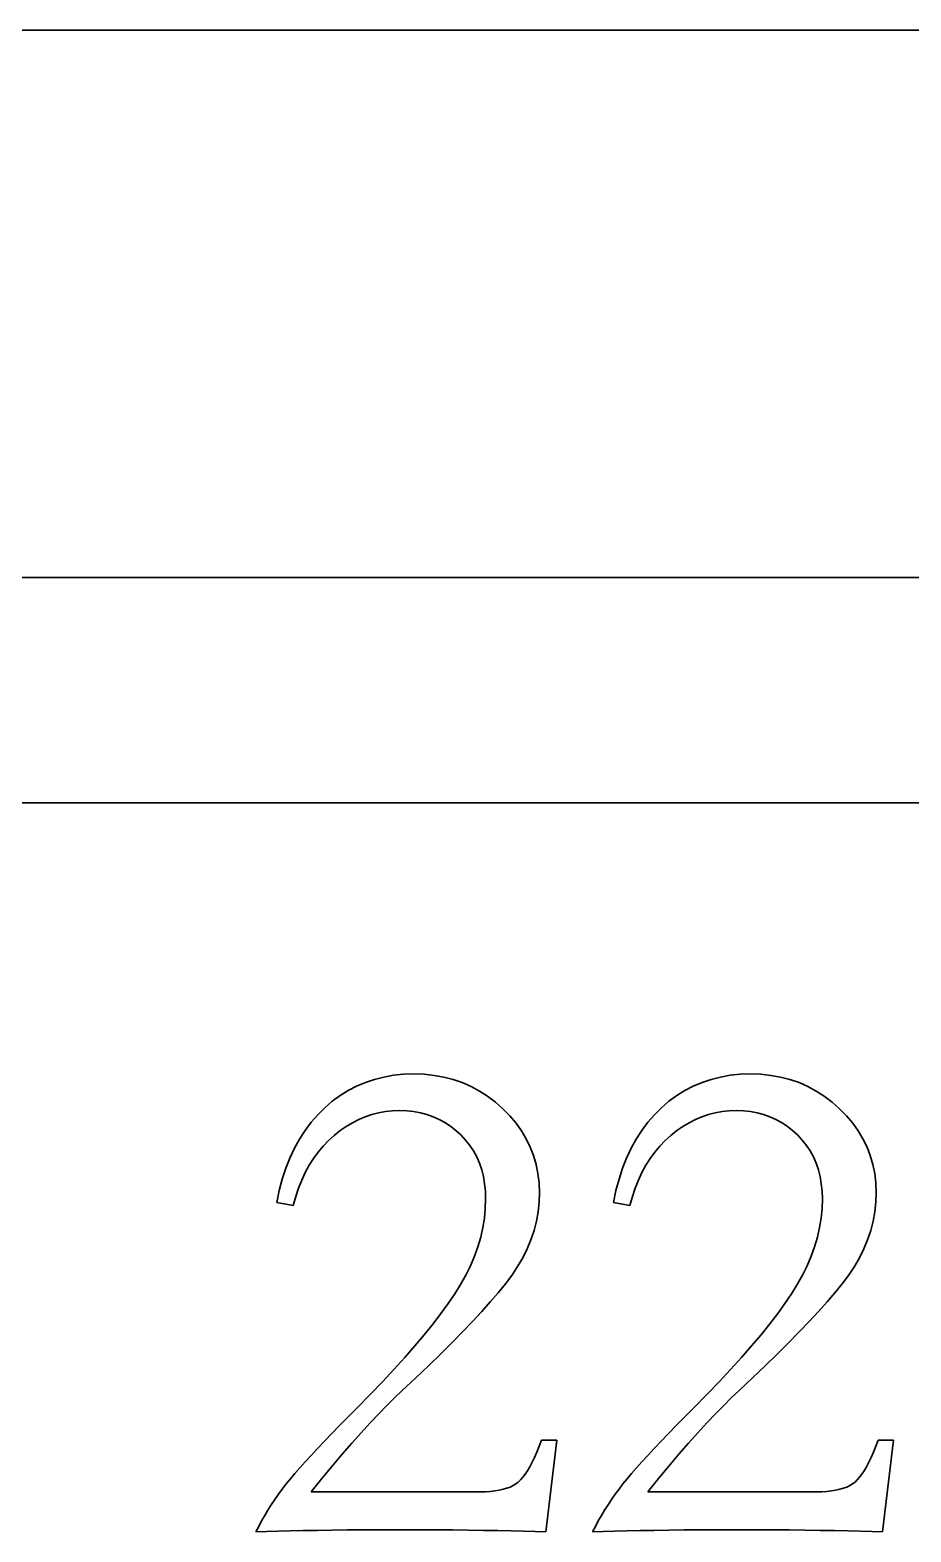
# Model space of a CAD drawing. Header units: millimetres. Extents: x -210 to 210, y -148 to 148.
# Drawn here: x -47.46 to -44.22, y -59.03 to -53.5 of the extents above; entities that cross this region are included whole.
import ezdxf

# ---------------------------------------------------------------- set-up
doc = ezdxf.new("R2010")
doc.units = ezdxf.units.MM
doc.layers.get('0').update_dxf_attribs({"lineweight": 18})

msp = doc.modelspace()

# ---------------------------------------------------------------- linework, layer by layer
at = {"color": 7, "lineweight": 30}
msp.add_line((-57.4915, -53.5037), (-23.9915, -53.5037), dxfattribs=at)
at = {"color": 7, "lineweight": 30, "ltscale": 0.379079}
msp.add_line((-48.2963, -55.5172), (-33.1331, -55.5172), dxfattribs=at)
at = {"color": 7, "lineweight": 30, "ltscale": 0.375}
msp.add_line((-48.2415, -56.3447), (-33.2415, -56.3447), dxfattribs=at)
at = {"color": 7, "lineweight": 30, "ltscale": 0.000872838}
msp.add_line((-46.2547, -57.3869), (-46.2226, -57.3732), dxfattribs=at)
at = {"color": 7, "lineweight": 30, "ltscale": 0.000878619}
msp.add_line((-46.2226, -57.3732), (-46.1893, -57.3621), dxfattribs=at)
at = {"color": 7, "lineweight": 30, "ltscale": 0.000888286}
msp.add_line((-46.1893, -57.3621), (-46.1548, -57.3534), dxfattribs=at)
at = {"color": 7, "lineweight": 30, "ltscale": 0.000904537}
for p, q in [((-46.1548, -57.3534), (-46.1192, -57.3472)), ((-44.9169, -57.3534), (-44.8812, -57.3472))]:
    msp.add_line(p, q, dxfattribs=at)
at = {"color": 7, "lineweight": 30, "ltscale": 0.000924782}
msp.add_line((-46.1192, -57.3472), (-46.0824, -57.3435), dxfattribs=at)
at = {"color": 7, "lineweight": 30, "ltscale": 0.000948843}
msp.add_line((-46.0824, -57.3435), (-46.0444, -57.3422), dxfattribs=at)
at = {"color": 7, "lineweight": 30, "ltscale": 0.000949637}
for p, q in [((-46.0444, -57.3422), (-46.0065, -57.3435)), ((-44.8065, -57.3422), (-44.7685, -57.3435))]:
    msp.add_line(p, q, dxfattribs=at)
at = {"color": 7, "lineweight": 30, "ltscale": 0.000925093}
msp.add_line((-46.0065, -57.3435), (-45.9697, -57.3474), dxfattribs=at)
at = {"color": 7, "lineweight": 30, "ltscale": 0.000904617}
msp.add_line((-45.9697, -57.3474), (-45.9341, -57.3538), dxfattribs=at)
at = {"color": 7, "lineweight": 30, "ltscale": 0.000890775}
for p, q in [((-45.9341, -57.3538), (-45.8996, -57.3627)), ((-44.6961, -57.3538), (-44.6616, -57.3627))]:
    msp.add_line(p, q, dxfattribs=at)
at = {"color": 7, "lineweight": 30, "ltscale": 0.000881507}
msp.add_line((-45.8996, -57.3627), (-45.8662, -57.3742), dxfattribs=at)
at = {"color": 7, "lineweight": 30, "ltscale": 0.000877069}
msp.add_line((-45.8662, -57.3742), (-45.8341, -57.3883), dxfattribs=at)
at = {"color": 7, "lineweight": 30, "ltscale": 0.00087354}
msp.add_line((-45.0168, -57.3869), (-44.9846, -57.3732), dxfattribs=at)
at = {"color": 7, "lineweight": 30, "ltscale": 0.000877896}
msp.add_line((-44.9846, -57.3732), (-44.9514, -57.3621), dxfattribs=at)
at = {"color": 7, "lineweight": 30, "ltscale": 0.000889026}
msp.add_line((-44.9514, -57.3621), (-44.9169, -57.3534), dxfattribs=at)
at = {"color": 7, "lineweight": 30, "ltscale": 0.000924023}
msp.add_line((-44.8812, -57.3472), (-44.8445, -57.3435), dxfattribs=at)
at = {"color": 7, "lineweight": 30, "ltscale": 0.000949606}
msp.add_line((-44.8445, -57.3435), (-44.8065, -57.3422), dxfattribs=at)
at = {"color": 7, "lineweight": 30, "ltscale": 0.000924334}
msp.add_line((-44.7685, -57.3435), (-44.7317, -57.3474), dxfattribs=at)
at = {"color": 7, "lineweight": 30, "ltscale": 0.000905368}
msp.add_line((-44.7317, -57.3474), (-44.6961, -57.3538), dxfattribs=at)
at = {"color": 7, "lineweight": 30, "ltscale": 0.000880786}
msp.add_line((-44.6616, -57.3627), (-44.6283, -57.3742), dxfattribs=at)
at = {"color": 7, "lineweight": 30, "ltscale": 0.000877768}
msp.add_line((-44.6283, -57.3742), (-44.5962, -57.3883), dxfattribs=at)
at = {"color": 7, "lineweight": 30, "ltscale": 0.000889585}
msp.add_line((-46.3442, -57.4427), (-46.3156, -57.4216), dxfattribs=at)
at = {"color": 7, "lineweight": 30, "ltscale": 0.000878547}
for p, q in [((-46.3156, -57.4216), (-46.2857, -57.403)), ((-45.0776, -57.4216), (-45.0478, -57.403))]:
    msp.add_line(p, q, dxfattribs=at)
at = {"color": 7, "lineweight": 30, "ltscale": 0.000873747}
msp.add_line((-46.2857, -57.403), (-46.2547, -57.3869), dxfattribs=at)
at = {"color": 7, "lineweight": 30, "ltscale": 0.000879135}
for p, q in [((-45.8341, -57.3883), (-45.8031, -57.405)), ((-44.5962, -57.3883), (-44.5652, -57.405))]:
    msp.add_line(p, q, dxfattribs=at)
at = {"color": 7, "lineweight": 30, "ltscale": 0.000887256}
msp.add_line((-45.8031, -57.405), (-45.7733, -57.4242), dxfattribs=at)
at = {"color": 7, "lineweight": 30, "ltscale": 0.000899637}
msp.add_line((-45.7733, -57.4242), (-45.7446, -57.4459), dxfattribs=at)
at = {"color": 7, "lineweight": 30, "ltscale": 0.000890199}
msp.add_line((-45.1063, -57.4427), (-45.0776, -57.4216), dxfattribs=at)
at = {"color": 7, "lineweight": 30, "ltscale": 0.00087307}
msp.add_line((-45.0478, -57.403), (-45.0168, -57.3869), dxfattribs=at)
at = {"color": 7, "lineweight": 30, "ltscale": 0.000886615}
msp.add_line((-44.5652, -57.405), (-44.5354, -57.4242), dxfattribs=at)
at = {"color": 7, "lineweight": 30, "ltscale": 0.000900245}
msp.add_line((-44.5354, -57.4242), (-44.5067, -57.4459), dxfattribs=at)
at = {"color": 7, "lineweight": 30, "ltscale": 0.000915908}
for p, q in [((-46.3977, -57.4921), (-46.3717, -57.4663)), ((-45.1598, -57.4921), (-45.1338, -57.4663))]:
    msp.add_line(p, q, dxfattribs=at)
at = {"color": 7, "lineweight": 30, "ltscale": 0.000906056}
msp.add_line((-46.3717, -57.4663), (-46.3442, -57.4427), dxfattribs=at)
at = {"color": 7, "lineweight": 30, "ltscale": 0.00063896}
msp.add_line((-46.1743, -57.485), (-46.199, -57.4914), dxfattribs=at)
at = {"color": 7, "lineweight": 30, "ltscale": 0.000640359}
for p, q in [((-46.149, -57.4805), (-46.1743, -57.485)), ((-44.9111, -57.4805), (-44.9363, -57.485))]:
    msp.add_line(p, q, dxfattribs=at)
at = {"color": 7, "lineweight": 30, "ltscale": 0.000645255}
msp.add_line((-46.1234, -57.4778), (-46.149, -57.4805), dxfattribs=at)
at = {"color": 7, "lineweight": 30, "ltscale": 0.000655002}
msp.add_line((-46.0972, -57.4768), (-46.1234, -57.4778), dxfattribs=at)
at = {"color": 7, "lineweight": 30, "ltscale": 0.000661851}
msp.add_line((-46.0707, -57.4777), (-46.0972, -57.4768), dxfattribs=at)
at = {"color": 7, "lineweight": 30, "ltscale": 0.000644396}
msp.add_line((-46.0451, -57.4804), (-46.0707, -57.4777), dxfattribs=at)
at = {"color": 7, "lineweight": 30, "ltscale": 0.000628826}
for p, q in [((-46.0204, -57.4849), (-46.0451, -57.4804)), ((-44.7824, -57.4849), (-44.8072, -57.4804))]:
    msp.add_line(p, q, dxfattribs=at)
at = {"color": 7, "lineweight": 30, "ltscale": 0.000616924}
msp.add_line((-45.9965, -57.4912), (-46.0204, -57.4849), dxfattribs=at)
at = {"color": 7, "lineweight": 30, "ltscale": 0.000917753}
for p, q in [((-45.7446, -57.4459), (-45.7171, -57.4703)), ((-44.5067, -57.4459), (-44.4792, -57.4703))]:
    msp.add_line(p, q, dxfattribs=at)
at = {"color": 7, "lineweight": 30, "ltscale": 0.000913794}
for p, q in [((-45.7171, -57.4703), (-45.6916, -57.4964)), ((-44.4792, -57.4703), (-44.4536, -57.4964))]:
    msp.add_line(p, q, dxfattribs=at)
at = {"color": 7, "lineweight": 30, "ltscale": 0.000905477}
msp.add_line((-45.1338, -57.4663), (-45.1063, -57.4427), dxfattribs=at)
at = {"color": 7, "lineweight": 30, "ltscale": 0.000638221}
msp.add_line((-44.9363, -57.485), (-44.9611, -57.4914), dxfattribs=at)
at = {"color": 7, "lineweight": 30, "ltscale": 0.000646014}
msp.add_line((-44.8854, -57.4778), (-44.9111, -57.4805), dxfattribs=at)
at = {"color": 7, "lineweight": 30, "ltscale": 0.00065424}
msp.add_line((-44.8593, -57.4768), (-44.8854, -57.4778), dxfattribs=at)
at = {"color": 7, "lineweight": 30, "ltscale": 0.000662614}
msp.add_line((-44.8328, -57.4777), (-44.8593, -57.4768), dxfattribs=at)
at = {"color": 7, "lineweight": 30, "ltscale": 0.000643637}
msp.add_line((-44.8072, -57.4804), (-44.8328, -57.4777), dxfattribs=at)
at = {"color": 7, "lineweight": 30, "ltscale": 0.000617662}
msp.add_line((-44.7585, -57.4912), (-44.7824, -57.4849), dxfattribs=at)
at = {"color": 7, "lineweight": 30, "ltscale": 0.000931245}
for p, q in [((-46.4442, -57.5498), (-46.4219, -57.5199)), ((-45.2062, -57.5498), (-45.1839, -57.5199))]:
    msp.add_line(p, q, dxfattribs=at)
at = {"color": 7, "lineweight": 30, "ltscale": 0.000920762}
for p, q in [((-46.4219, -57.5199), (-46.3977, -57.4921)), ((-45.1839, -57.5199), (-45.1598, -57.4921))]:
    msp.add_line(p, q, dxfattribs=at)
at = {"color": 7, "lineweight": 30, "ltscale": 0.000679347}
msp.add_line((-46.2932, -57.5351), (-46.3155, -57.5506), dxfattribs=at)
at = {"color": 7, "lineweight": 30, "ltscale": 0.000665763}
msp.add_line((-46.2703, -57.5215), (-46.2932, -57.5351), dxfattribs=at)
at = {"color": 7, "lineweight": 30, "ltscale": 0.000652979}
msp.add_line((-46.247, -57.5096), (-46.2703, -57.5215), dxfattribs=at)
at = {"color": 7, "lineweight": 30, "ltscale": 0.000645716}
msp.add_line((-46.2232, -57.4996), (-46.247, -57.5096), dxfattribs=at)
at = {"color": 7, "lineweight": 30, "ltscale": 0.000639473}
msp.add_line((-46.199, -57.4914), (-46.2232, -57.4996), dxfattribs=at)
at = {"color": 7, "lineweight": 30, "ltscale": 0.000609688}
msp.add_line((-45.9735, -57.4993), (-45.9965, -57.4912), dxfattribs=at)
at = {"color": 7, "lineweight": 30, "ltscale": 0.000605698}
msp.add_line((-45.9514, -57.5092), (-45.9735, -57.4993), dxfattribs=at)
at = {"color": 7, "lineweight": 30, "ltscale": 0.000606488}
msp.add_line((-45.9301, -57.5208), (-45.9514, -57.5092), dxfattribs=at)
at = {"color": 7, "lineweight": 30, "ltscale": 0.000610688}
msp.add_line((-45.9097, -57.5343), (-45.9301, -57.5208), dxfattribs=at)
at = {"color": 7, "lineweight": 30, "ltscale": 0.000619745}
msp.add_line((-45.8902, -57.5495), (-45.9097, -57.5343), dxfattribs=at)
at = {"color": 7, "lineweight": 30, "ltscale": 0.000887673}
for p, q in [((-45.6916, -57.4964), (-45.6687, -57.5235)), ((-44.4536, -57.4964), (-44.4307, -57.5235))]:
    msp.add_line(p, q, dxfattribs=at)
at = {"color": 7, "lineweight": 30, "ltscale": 0.000866901}
for p, q in [((-45.6687, -57.5235), (-45.6485, -57.5517)), ((-44.4307, -57.5235), (-44.4105, -57.5517))]:
    msp.add_line(p, q, dxfattribs=at)
at = {"color": 7, "lineweight": 30, "ltscale": 0.000679975}
msp.add_line((-45.0552, -57.5351), (-45.0776, -57.5506), dxfattribs=at)
at = {"color": 7, "lineweight": 30, "ltscale": 0.000665108}
msp.add_line((-45.0324, -57.5215), (-45.0552, -57.5351), dxfattribs=at)
at = {"color": 7, "lineweight": 30, "ltscale": 0.00065366}
msp.add_line((-45.0091, -57.5096), (-45.0324, -57.5215), dxfattribs=at)
at = {"color": 7, "lineweight": 30, "ltscale": 0.000645013}
msp.add_line((-44.9853, -57.4996), (-45.0091, -57.5096), dxfattribs=at)
at = {"color": 7, "lineweight": 30, "ltscale": 0.000640195}
msp.add_line((-44.9611, -57.4914), (-44.9853, -57.4996), dxfattribs=at)
at = {"color": 7, "lineweight": 30, "ltscale": 0.000608968}
msp.add_line((-44.7356, -57.4993), (-44.7585, -57.4912), dxfattribs=at)
at = {"color": 7, "lineweight": 30, "ltscale": 0.000606394}
msp.add_line((-44.7134, -57.5092), (-44.7356, -57.4993), dxfattribs=at)
at = {"color": 7, "lineweight": 30, "ltscale": 0.00060582}
msp.add_line((-44.6922, -57.5208), (-44.7134, -57.5092), dxfattribs=at)
at = {"color": 7, "lineweight": 30, "ltscale": 0.000611325}
msp.add_line((-44.6718, -57.5343), (-44.6922, -57.5208), dxfattribs=at)
at = {"color": 7, "lineweight": 30, "ltscale": 0.000619144}
msp.add_line((-44.6523, -57.5495), (-44.6718, -57.5343), dxfattribs=at)
at = {"color": 7, "lineweight": 30, "ltscale": 0.000965481}
msp.add_line((-46.4832, -57.6154), (-46.4646, -57.5816), dxfattribs=at)
at = {"color": 7, "lineweight": 30, "ltscale": 0.000945944}
msp.add_line((-46.4646, -57.5816), (-46.4442, -57.5498), dxfattribs=at)
at = {"color": 7, "lineweight": 30, "ltscale": 0.000709428}
msp.add_line((-46.3584, -57.5869), (-46.3781, -57.6073), dxfattribs=at)
at = {"color": 7, "lineweight": 30, "ltscale": 0.000707359}
msp.add_line((-46.3374, -57.5679), (-46.3584, -57.5869), dxfattribs=at)
at = {"color": 7, "lineweight": 30, "ltscale": 0.000697403}
for p, q in [((-46.3155, -57.5506), (-46.3374, -57.5679)), ((-45.0776, -57.5506), (-45.0995, -57.5679))]:
    msp.add_line(p, q, dxfattribs=at)
at = {"color": 7, "lineweight": 30, "ltscale": 0.000631686}
for p, q in [((-45.8715, -57.5666), (-45.8902, -57.5495)), ((-44.6336, -57.5666), (-44.6523, -57.5495))]:
    msp.add_line(p, q, dxfattribs=at)
at = {"color": 7, "lineweight": 30, "ltscale": 0.000633299}
for p, q in [((-45.8542, -57.5851), (-45.8715, -57.5666)), ((-44.6163, -57.5851), (-44.6336, -57.5666))]:
    msp.add_line(p, q, dxfattribs=at)
at = {"color": 7, "lineweight": 30, "ltscale": 0.000624425}
for p, q in [((-45.8387, -57.6047), (-45.8542, -57.5851)), ((-44.6008, -57.6047), (-44.6163, -57.5851))]:
    msp.add_line(p, q, dxfattribs=at)
at = {"color": 7, "lineweight": 30, "ltscale": 0.00085084}
for p, q in [((-45.6485, -57.5517), (-45.631, -57.5809)), ((-44.4105, -57.5517), (-44.393, -57.5809))]:
    msp.add_line(p, q, dxfattribs=at)
at = {"color": 7, "lineweight": 30, "ltscale": 0.000842099}
msp.add_line((-45.631, -57.5809), (-45.6161, -57.6111), dxfattribs=at)
at = {"color": 7, "lineweight": 30, "ltscale": 0.000965113}
msp.add_line((-45.2453, -57.6154), (-45.2267, -57.5816), dxfattribs=at)
at = {"color": 7, "lineweight": 30, "ltscale": 0.000946356}
msp.add_line((-45.2267, -57.5816), (-45.2062, -57.5498), dxfattribs=at)
at = {"color": 7, "lineweight": 30, "ltscale": 0.000709956}
msp.add_line((-45.1205, -57.5869), (-45.1401, -57.6073), dxfattribs=at)
at = {"color": 7, "lineweight": 30, "ltscale": 0.000706793}
msp.add_line((-45.0995, -57.5679), (-45.1205, -57.5869), dxfattribs=at)
at = {"color": 7, "lineweight": 30, "ltscale": 0.000841763}
msp.add_line((-44.393, -57.5809), (-44.3782, -57.6111), dxfattribs=at)
at = {"color": 7, "lineweight": 30, "ltscale": 0.001017}
for p, q in [((-46.5149, -57.6891), (-46.5, -57.6513)), ((-45.277, -57.6891), (-45.2621, -57.6513))]:
    msp.add_line(p, q, dxfattribs=at)
at = {"color": 7, "lineweight": 30, "ltscale": 0.000989133}
for p, q in [((-46.5, -57.6513), (-46.4832, -57.6154)), ((-45.2621, -57.6513), (-45.2453, -57.6154))]:
    msp.add_line(p, q, dxfattribs=at)
at = {"color": 7, "lineweight": 30, "ltscale": 0.000737955}
msp.add_line((-46.4134, -57.6528), (-46.4291, -57.6778), dxfattribs=at)
at = {"color": 7, "lineweight": 30, "ltscale": 0.000725037}
for p, q in [((-46.3964, -57.6293), (-46.4134, -57.6528)), ((-45.1585, -57.6293), (-45.1755, -57.6528))]:
    msp.add_line(p, q, dxfattribs=at)
at = {"color": 7, "lineweight": 30, "ltscale": 0.000715538}
for p, q in [((-46.3781, -57.6073), (-46.3964, -57.6293)), ((-45.1401, -57.6073), (-45.1585, -57.6293))]:
    msp.add_line(p, q, dxfattribs=at)
at = {"color": 7, "lineweight": 30, "ltscale": 0.000620214}
msp.add_line((-45.8251, -57.6254), (-45.8387, -57.6047), dxfattribs=at)
at = {"color": 7, "lineweight": 30, "ltscale": 0.000620813}
for p, q in [((-45.8133, -57.6473), (-45.8251, -57.6254)), ((-44.5753, -57.6473), (-44.5872, -57.6254))]:
    msp.add_line(p, q, dxfattribs=at)
at = {"color": 7, "lineweight": 30, "ltscale": 0.000625886}
msp.add_line((-45.8032, -57.6702), (-45.8133, -57.6473), dxfattribs=at)
at = {"color": 7, "lineweight": 30, "ltscale": 0.000838265}
for p, q in [((-45.6161, -57.6111), (-45.604, -57.6424)), ((-44.3782, -57.6111), (-44.3661, -57.6424))]:
    msp.add_line(p, q, dxfattribs=at)
at = {"color": 7, "lineweight": 30, "ltscale": 0.000840698}
msp.add_line((-45.604, -57.6424), (-45.5946, -57.6747), dxfattribs=at)
at = {"color": 7, "lineweight": 30, "ltscale": 0.000737549}
msp.add_line((-45.1755, -57.6528), (-45.1912, -57.6778), dxfattribs=at)
at = {"color": 7, "lineweight": 30, "ltscale": 0.000620634}
msp.add_line((-44.5872, -57.6254), (-44.6008, -57.6047), dxfattribs=at)
at = {"color": 7, "lineweight": 30, "ltscale": 0.000625581}
msp.add_line((-44.5653, -57.6702), (-44.5753, -57.6473), dxfattribs=at)
at = {"color": 7, "lineweight": 30, "ltscale": 0.000840912}
msp.add_line((-44.3661, -57.6424), (-44.3567, -57.6747), dxfattribs=at)
at = {"color": 7, "lineweight": 30, "ltscale": 0.001049}
for p, q in [((-46.528, -57.729), (-46.5149, -57.6891)), ((-45.29, -57.729), (-45.277, -57.6891))]:
    msp.add_line(p, q, dxfattribs=at)
at = {"color": 7, "lineweight": 30, "ltscale": 0.000772241}
for p, q in [((-46.4435, -57.7043), (-46.4566, -57.7323)), ((-45.2056, -57.7043), (-45.2187, -57.7323))]:
    msp.add_line(p, q, dxfattribs=at)
at = {"color": 7, "lineweight": 30, "ltscale": 0.000753445}
msp.add_line((-46.4291, -57.6778), (-46.4435, -57.7043), dxfattribs=at)
at = {"color": 7, "lineweight": 30, "ltscale": 0.000635015}
msp.add_line((-45.795, -57.6942), (-45.8032, -57.6702), dxfattribs=at)
at = {"color": 7, "lineweight": 30, "ltscale": 0.000648939}
for p, q in [((-45.7887, -57.7194), (-45.795, -57.6942)), ((-44.5507, -57.7194), (-44.5571, -57.6942))]:
    msp.add_line(p, q, dxfattribs=at)
at = {"color": 7, "lineweight": 30, "ltscale": 0.00085002}
for p, q in [((-45.5946, -57.6747), (-45.5879, -57.708)), ((-44.3567, -57.6747), (-44.3499, -57.708))]:
    msp.add_line(p, q, dxfattribs=at)
at = {"color": 7, "lineweight": 30, "ltscale": 0.000864763}
for p, q in [((-45.5879, -57.708), (-45.5839, -57.7424)), ((-44.3499, -57.708), (-44.3459, -57.7424))]:
    msp.add_line(p, q, dxfattribs=at)
at = {"color": 7, "lineweight": 30, "ltscale": 0.000753809}
msp.add_line((-45.1912, -57.6778), (-45.2056, -57.7043), dxfattribs=at)
at = {"color": 7, "lineweight": 30, "ltscale": 0.000635261}
msp.add_line((-44.5571, -57.6942), (-44.5653, -57.6702), dxfattribs=at)
at = {"color": 7, "lineweight": 30, "ltscale": 0.001084}
for p, q in [((-46.5392, -57.7708), (-46.528, -57.729)), ((-45.3013, -57.7708), (-45.29, -57.729))]:
    msp.add_line(p, q, dxfattribs=at)
at = {"color": 7, "lineweight": 30, "ltscale": 0.000817884}
msp.add_line((-46.4683, -57.7618), (-46.4788, -57.7928), dxfattribs=at)
at = {"color": 7, "lineweight": 30, "ltscale": 0.000793731}
for p, q in [((-46.4566, -57.7323), (-46.4683, -57.7618)), ((-45.2187, -57.7323), (-45.2304, -57.7618))]:
    msp.add_line(p, q, dxfattribs=at)
at = {"color": 7, "lineweight": 30, "ltscale": 0.000666279}
for p, q in [((-45.7841, -57.7457), (-45.7887, -57.7194)), ((-44.5462, -57.7457), (-44.5507, -57.7194))]:
    msp.add_line(p, q, dxfattribs=at)
at = {"color": 7, "lineweight": 30, "ltscale": 0.000687793}
msp.add_line((-45.7814, -57.773), (-45.7841, -57.7457), dxfattribs=at)
at = {"color": 7, "lineweight": 30, "ltscale": 0.000885265}
for p, q in [((-45.5839, -57.7424), (-45.5825, -57.7778)), ((-44.3459, -57.7424), (-44.3446, -57.7778))]:
    msp.add_line(p, q, dxfattribs=at)
at = {"color": 7, "lineweight": 30, "ltscale": 0.000817641}
msp.add_line((-45.2304, -57.7618), (-45.2408, -57.7928), dxfattribs=at)
at = {"color": 7, "lineweight": 30, "ltscale": 0.000687717}
msp.add_line((-44.5435, -57.773), (-44.5462, -57.7457), dxfattribs=at)
at = {"color": 7, "lineweight": 30, "ltscale": 0.001121}
for p, q in [((-46.5486, -57.8147), (-46.5392, -57.7708)), ((-45.3106, -57.8147), (-45.3013, -57.7708))]:
    msp.add_line(p, q, dxfattribs=at)
at = {"color": 7, "lineweight": 30, "ltscale": 0.001541}
msp.add_line((-46.4879, -57.8253), (-46.5486, -57.8147), dxfattribs=at)
at = {"color": 7, "lineweight": 30, "ltscale": 0.00084374}
msp.add_line((-46.4788, -57.7928), (-46.4879, -57.8253), dxfattribs=at)
at = {"color": 7, "lineweight": 30, "ltscale": 0.000883578}
msp.add_line((-45.7816, -57.8368), (-45.7805, -57.8015), dxfattribs=at)
at = {"color": 7, "lineweight": 30, "ltscale": 0.000712381}
for p, q in [((-45.7805, -57.8015), (-45.7814, -57.773)), ((-44.5425, -57.8015), (-44.5435, -57.773))]:
    msp.add_line(p, q, dxfattribs=at)
at = {"color": 7, "lineweight": 30, "ltscale": 0.000885609}
for p, q in [((-45.5838, -57.8134), (-45.5875, -57.8487)), ((-44.3458, -57.8134), (-44.3496, -57.8487))]:
    msp.add_line(p, q, dxfattribs=at)
at = {"color": 7, "lineweight": 30, "ltscale": 0.000892425}
for p, q in [((-45.5825, -57.7778), (-45.5838, -57.8134)), ((-44.3446, -57.7778), (-44.3458, -57.8134))]:
    msp.add_line(p, q, dxfattribs=at)
at = {"color": 7, "lineweight": 30, "ltscale": 0.00154}
msp.add_line((-45.2499, -57.8253), (-45.3106, -57.8147), dxfattribs=at)
at = {"color": 7, "lineweight": 30, "ltscale": 0.000843946}
msp.add_line((-45.2408, -57.7928), (-45.2499, -57.8253), dxfattribs=at)
at = {"color": 7, "lineweight": 30, "ltscale": 0.000883553}
msp.add_line((-44.5437, -57.8368), (-44.5425, -57.8015), dxfattribs=at)
at = {"color": 7, "lineweight": 30, "ltscale": 0.000890665}
for p, q in [((-45.7907, -57.9073), (-45.785, -57.8721)), ((-44.5528, -57.9073), (-44.5471, -57.8721))]:
    msp.add_line(p, q, dxfattribs=at)
at = {"color": 7, "lineweight": 30, "ltscale": 0.000885445}
msp.add_line((-45.785, -57.8721), (-45.7816, -57.8368), dxfattribs=at)
at = {"color": 7, "lineweight": 30, "ltscale": 0.000883326}
msp.add_line((-45.5875, -57.8487), (-45.5938, -57.8834), dxfattribs=at)
at = {"color": 7, "lineweight": 30, "ltscale": 0.000885518}
msp.add_line((-44.5471, -57.8721), (-44.5437, -57.8368), dxfattribs=at)
at = {"color": 7, "lineweight": 30, "ltscale": 0.000883462}
msp.add_line((-44.3496, -57.8487), (-44.3559, -57.8834), dxfattribs=at)
at = {"color": 7, "lineweight": 30, "ltscale": 0.000899507}
msp.add_line((-45.7986, -57.9424), (-45.7907, -57.9073), dxfattribs=at)
at = {"color": 7, "lineweight": 30, "ltscale": 0.000892853}
for p, q in [((-45.6026, -57.9178), (-45.6139, -57.9516)), ((-44.3646, -57.9178), (-44.3759, -57.9516))]:
    msp.add_line(p, q, dxfattribs=at)
at = {"color": 7, "lineweight": 30, "ltscale": 0.000885616}
msp.add_line((-45.5938, -57.8834), (-45.6026, -57.9178), dxfattribs=at)
at = {"color": 7, "lineweight": 30, "ltscale": 0.000899339}
msp.add_line((-44.5607, -57.9424), (-44.5528, -57.9073), dxfattribs=at)
at = {"color": 7, "lineweight": 30, "ltscale": 0.000885427}
msp.add_line((-44.3559, -57.8834), (-44.3646, -57.9178), dxfattribs=at)
at = {"color": 7, "lineweight": 30, "ltscale": 0.000927265}
for p, q in [((-45.8213, -58.0123), (-45.8088, -57.9774)), ((-44.5834, -58.0123), (-44.5709, -57.9774))]:
    msp.add_line(p, q, dxfattribs=at)
at = {"color": 7, "lineweight": 30, "ltscale": 0.000911804}
msp.add_line((-45.8088, -57.9774), (-45.7986, -57.9424), dxfattribs=at)
at = {"color": 7, "lineweight": 30, "ltscale": 0.000919707}
for p, q in [((-45.6277, -57.9851), (-45.644, -58.018)), ((-44.3897, -57.9851), (-44.406, -58.018))]:
    msp.add_line(p, q, dxfattribs=at)
at = {"color": 7, "lineweight": 30, "ltscale": 0.000904147}
for p, q in [((-45.6139, -57.9516), (-45.6277, -57.9851)), ((-44.3759, -57.9516), (-44.3897, -57.9851))]:
    msp.add_line(p, q, dxfattribs=at)
at = {"color": 7, "lineweight": 30, "ltscale": 0.000912018}
msp.add_line((-44.5709, -57.9774), (-44.5607, -57.9424), dxfattribs=at)
at = {"color": 7, "lineweight": 30, "ltscale": 0.000946473}
msp.add_line((-45.8361, -58.0472), (-45.8213, -58.0123), dxfattribs=at)
at = {"color": 7, "lineweight": 30, "ltscale": 0.000939318}
for p, q in [((-45.644, -58.018), (-45.6627, -58.0506)), ((-44.406, -58.018), (-44.4248, -58.0506))]:
    msp.add_line(p, q, dxfattribs=at)
at = {"color": 7, "lineweight": 30, "ltscale": 0.000946175}
msp.add_line((-44.5981, -58.0472), (-44.5834, -58.0123), dxfattribs=at)
at = {"color": 7, "lineweight": 30, "ltscale": 0.000992465}
for p, q in [((-45.8724, -58.1166), (-45.8531, -58.0819)), ((-44.6345, -58.1166), (-44.6152, -58.0819))]:
    msp.add_line(p, q, dxfattribs=at)
at = {"color": 7, "lineweight": 30, "ltscale": 0.000968009}
for p, q in [((-45.8531, -58.0819), (-45.8361, -58.0472)), ((-44.6152, -58.0819), (-44.5981, -58.0472))]:
    msp.add_line(p, q, dxfattribs=at)
at = {"color": 7, "lineweight": 30, "ltscale": 0.000990298}
msp.add_line((-45.6841, -58.0827), (-45.7079, -58.1143), dxfattribs=at)
at = {"color": 7, "lineweight": 30, "ltscale": 0.000962735}
msp.add_line((-45.6627, -58.0506), (-45.6841, -58.0827), dxfattribs=at)
at = {"color": 7, "lineweight": 30, "ltscale": 0.000989839}
msp.add_line((-44.4461, -58.0827), (-44.4699, -58.1143), dxfattribs=at)
at = {"color": 7, "lineweight": 30, "ltscale": 0.000963157}
msp.add_line((-44.4248, -58.0506), (-44.4461, -58.0827), dxfattribs=at)
at = {"color": 7, "lineweight": 30, "ltscale": 0.001067}
for p, q in [((-45.918, -58.1866), (-45.894, -58.1512)), ((-44.6801, -58.1866), (-44.656, -58.1512))]:
    msp.add_line(p, q, dxfattribs=at)
at = {"color": 7, "lineweight": 30, "ltscale": 0.00102}
for p, q in [((-45.894, -58.1512), (-45.8724, -58.1166)), ((-44.656, -58.1512), (-44.6345, -58.1166))]:
    msp.add_line(p, q, dxfattribs=at)
at = {"color": 7, "lineweight": 30, "ltscale": 0.001111}
for p, q in [((-45.7343, -58.1465), (-45.7632, -58.1802)), ((-44.4963, -58.1465), (-44.5252, -58.1802))]:
    msp.add_line(p, q, dxfattribs=at)
at = {"color": 7, "lineweight": 30, "ltscale": 0.00104}
for p, q in [((-45.7079, -58.1143), (-45.7343, -58.1465)), ((-44.4699, -58.1143), (-44.4963, -58.1465))]:
    msp.add_line(p, q, dxfattribs=at)
at = {"color": 7, "lineweight": 30, "ltscale": 0.001135}
for p, q in [((-45.9446, -58.2233), (-45.918, -58.1866)), ((-44.7067, -58.2233), (-44.6801, -58.1866))]:
    msp.add_line(p, q, dxfattribs=at)
at = {"color": 7, "lineweight": 30, "ltscale": 0.001182}
msp.add_line((-45.7632, -58.1802), (-45.7946, -58.2155), dxfattribs=at)
at = {"color": 7, "lineweight": 30, "ltscale": 0.001183}
msp.add_line((-44.5252, -58.1802), (-44.5567, -58.2155), dxfattribs=at)
at = {"color": 7, "lineweight": 30, "ltscale": 0.001273}
for p, q in [((-46.0059, -58.3012), (-45.9739, -58.2615)), ((-44.7679, -58.3012), (-44.736, -58.2615))]:
    msp.add_line(p, q, dxfattribs=at)
at = {"color": 7, "lineweight": 30, "ltscale": 0.001204}
for p, q in [((-45.9739, -58.2615), (-45.9446, -58.2233)), ((-44.736, -58.2615), (-44.7067, -58.2233))]:
    msp.add_line(p, q, dxfattribs=at)
at = {"color": 7, "lineweight": 30, "ltscale": 0.001326}
for p, q in [((-45.8287, -58.2524), (-45.8653, -58.2908)), ((-44.5907, -58.2524), (-44.6273, -58.2908))]:
    msp.add_line(p, q, dxfattribs=at)
at = {"color": 7, "lineweight": 30, "ltscale": 0.001255}
msp.add_line((-45.7946, -58.2155), (-45.8287, -58.2524), dxfattribs=at)
at = {"color": 7, "lineweight": 30, "ltscale": 0.001254}
msp.add_line((-44.5567, -58.2155), (-44.5907, -58.2524), dxfattribs=at)
at = {"color": 7, "lineweight": 30, "ltscale": 0.001343}
for p, q in [((-46.0405, -58.3423), (-46.0059, -58.3012)), ((-44.8025, -58.3423), (-44.7679, -58.3012))]:
    msp.add_line(p, q, dxfattribs=at)
at = {"color": 7, "lineweight": 30, "ltscale": 0.001399}
for p, q in [((-45.8653, -58.2908), (-45.9044, -58.3308)), ((-44.6273, -58.2908), (-44.6665, -58.3308))]:
    msp.add_line(p, q, dxfattribs=at)
at = {"color": 7, "lineweight": 30, "ltscale": 0.001413}
msp.add_line((-46.0777, -58.3848), (-46.0405, -58.3423), dxfattribs=at)
at = {"color": 7, "lineweight": 30, "ltscale": 0.001545}
msp.add_line((-45.9461, -58.3723), (-45.9904, -58.4154), dxfattribs=at)
at = {"color": 7, "lineweight": 30, "ltscale": 0.001472}
for p, q in [((-45.9044, -58.3308), (-45.9461, -58.3723)), ((-44.6665, -58.3308), (-44.7082, -58.3723))]:
    msp.add_line(p, q, dxfattribs=at)
at = {"color": 7, "lineweight": 30, "ltscale": 0.001414}
msp.add_line((-44.8398, -58.3848), (-44.8025, -58.3423), dxfattribs=at)
at = {"color": 7, "lineweight": 30, "ltscale": 0.001544}
for p, q in [((-44.7082, -58.3723), (-44.7525, -58.4154)), ((-45.9024, -59.019), (-45.9642, -59.0187)), ((-44.6645, -59.019), (-44.7263, -59.0187))]:
    msp.add_line(p, q, dxfattribs=at)
at = {"color": 7, "lineweight": 30, "ltscale": 0.001484}
for p, q in [((-46.1175, -58.4289), (-46.0777, -58.3848)), ((-44.8796, -58.4289), (-44.8398, -58.3848))]:
    msp.add_line(p, q, dxfattribs=at)
at = {"color": 7, "lineweight": 30, "ltscale": 0.001618}
for p, q in [((-45.9904, -58.4154), (-46.0373, -58.4601)), ((-44.7525, -58.4154), (-44.7993, -58.4601))]:
    msp.add_line(p, q, dxfattribs=at)
at = {"color": 7, "lineweight": 30, "ltscale": 0.001628}
for p, q in [((-46.2052, -58.5212), (-46.16, -58.4743)), ((-44.9672, -58.5212), (-44.9221, -58.4743))]:
    msp.add_line(p, q, dxfattribs=at)
at = {"color": 7, "lineweight": 30, "ltscale": 0.001556}
for p, q in [((-46.16, -58.4743), (-46.1175, -58.4289)), ((-44.9221, -58.4743), (-44.8796, -58.4289))]:
    msp.add_line(p, q, dxfattribs=at)
at = {"color": 7, "lineweight": 30, "ltscale": 0.001691}
for p, q in [((-46.0373, -58.4601), (-46.0867, -58.5063)), ((-44.7993, -58.4601), (-44.8487, -58.5063))]:
    msp.add_line(p, q, dxfattribs=at)
at = {"color": 7, "lineweight": 30, "ltscale": 0.001699}
msp.add_line((-46.2529, -58.5696), (-46.2052, -58.5212), dxfattribs=at)
at = {"color": 7, "lineweight": 30, "ltscale": 0.001015}
for p, q in [((-46.1142, -58.5323), (-46.1431, -58.5608)), ((-44.8763, -58.5323), (-44.9052, -58.5608))]:
    msp.add_line(p, q, dxfattribs=at)
at = {"color": 7, "lineweight": 30, "ltscale": 0.000947972}
msp.add_line((-46.0867, -58.5063), (-46.1142, -58.5323), dxfattribs=at)
at = {"color": 7, "lineweight": 30, "ltscale": 0.0017}
msp.add_line((-45.015, -58.5696), (-44.9672, -58.5212), dxfattribs=at)
at = {"color": 7, "lineweight": 30, "ltscale": 0.000948527}
msp.add_line((-44.8487, -58.5063), (-44.8763, -58.5323), dxfattribs=at)
at = {"color": 7, "lineweight": 30, "ltscale": 0.001165}
for p, q in [((-46.2858, -58.6026), (-46.2529, -58.5696)), ((-45.0479, -58.6026), (-45.015, -58.5696))]:
    msp.add_line(p, q, dxfattribs=at)
at = {"color": 7, "lineweight": 30, "ltscale": 0.00115}
msp.add_line((-46.1734, -58.5919), (-46.2049, -58.6254), dxfattribs=at)
at = {"color": 7, "lineweight": 30, "ltscale": 0.001083}
msp.add_line((-46.1431, -58.5608), (-46.1734, -58.5919), dxfattribs=at)
at = {"color": 7, "lineweight": 30, "ltscale": 0.001151}
msp.add_line((-44.9354, -58.5919), (-44.967, -58.6254), dxfattribs=at)
at = {"color": 7, "lineweight": 30, "ltscale": 0.001082}
msp.add_line((-44.9052, -58.5608), (-44.9354, -58.5919), dxfattribs=at)
at = {"color": 7, "lineweight": 30, "ltscale": 0.001045}
for p, q in [((-46.346, -58.6641), (-46.3168, -58.6341)), ((-45.1081, -58.6641), (-45.0789, -58.6341))]:
    msp.add_line(p, q, dxfattribs=at)
at = {"color": 7, "lineweight": 30, "ltscale": 0.001105}
for p, q in [((-46.3168, -58.6341), (-46.2858, -58.6026)), ((-45.0789, -58.6341), (-45.0479, -58.6026))]:
    msp.add_line(p, q, dxfattribs=at)
at = {"color": 7, "lineweight": 30, "ltscale": 0.001218}
for p, q in [((-46.2049, -58.6254), (-46.2378, -58.6613)), ((-44.967, -58.6254), (-44.9998, -58.6613))]:
    msp.add_line(p, q, dxfattribs=at)
at = {"color": 7, "lineweight": 30, "ltscale": 0.000926218}
for p, q in [((-46.3988, -58.7194), (-46.3733, -58.6925)), ((-45.1609, -58.7194), (-45.1354, -58.6925))]:
    msp.add_line(p, q, dxfattribs=at)
at = {"color": 7, "lineweight": 30, "ltscale": 0.000985556}
for p, q in [((-46.3733, -58.6925), (-46.346, -58.6641)), ((-45.1354, -58.6925), (-45.1081, -58.6641))]:
    msp.add_line(p, q, dxfattribs=at)
at = {"color": 7, "lineweight": 30, "ltscale": 0.001355}
for p, q in [((-46.2719, -58.6998), (-46.3075, -58.7407)), ((-45.034, -58.6998), (-45.0695, -58.7407))]:
    msp.add_line(p, q, dxfattribs=at)
at = {"color": 7, "lineweight": 30, "ltscale": 0.001286}
for p, q in [((-46.2378, -58.6613), (-46.2719, -58.6998)), ((-44.9998, -58.6613), (-45.034, -58.6998))]:
    msp.add_line(p, q, dxfattribs=at)
at = {"color": 7, "lineweight": 30, "ltscale": 0.000615208}
msp.add_line((-45.5835, -58.7113), (-45.5746, -58.6884), dxfattribs=at)
at = {"color": 7, "lineweight": 30, "ltscale": 0.001385}
msp.add_line((-45.5746, -58.6884), (-45.5192, -58.6884), dxfattribs=at)
at = {"color": 7, "lineweight": 30, "ltscale": 0.008504}
for p, q in [((-45.5192, -58.6884), (-45.5587, -59.0262)), ((-44.2812, -58.6884), (-44.3208, -59.0262))]:
    msp.add_line(p, q, dxfattribs=at)
at = {"color": 7, "lineweight": 30, "ltscale": 0.000614931}
msp.add_line((-44.3456, -58.7113), (-44.3367, -58.6884), dxfattribs=at)
at = {"color": 7, "lineweight": 30, "ltscale": 0.001386}
for p, q in [((-44.3367, -58.6884), (-44.2812, -58.6884)), ((-45.7884, -59.0203), (-45.8438, -59.0196)), ((-44.5504, -59.0203), (-44.6059, -59.0196))]:
    msp.add_line(p, q, dxfattribs=at)
at = {"color": 7, "lineweight": 30, "ltscale": 0.000807332}
msp.add_line((-46.4442, -58.7686), (-46.4224, -58.7448), dxfattribs=at)
at = {"color": 7, "lineweight": 30, "ltscale": 0.00086655}
for p, q in [((-46.4224, -58.7448), (-46.3988, -58.7194)), ((-45.1845, -58.7448), (-45.1609, -58.7194))]:
    msp.add_line(p, q, dxfattribs=at)
at = {"color": 7, "lineweight": 30, "ltscale": 0.001423}
for p, q in [((-46.3075, -58.7407), (-46.3443, -58.7842)), ((-45.0695, -58.7407), (-45.1063, -58.7842))]:
    msp.add_line(p, q, dxfattribs=at)
at = {"color": 7, "lineweight": 30, "ltscale": 0.000498183}
for p, q in [((-45.6099, -58.7701), (-45.6012, -58.7522)), ((-44.3719, -58.7701), (-44.3632, -58.7522))]:
    msp.add_line(p, q, dxfattribs=at)
at = {"color": 7, "lineweight": 30, "ltscale": 0.000537182}
for p, q in [((-45.6012, -58.7522), (-45.5924, -58.7326)), ((-44.3632, -58.7522), (-44.3544, -58.7326))]:
    msp.add_line(p, q, dxfattribs=at)
at = {"color": 7, "lineweight": 30, "ltscale": 0.000575609}
for p, q in [((-45.5924, -58.7326), (-45.5835, -58.7113)), ((-44.3544, -58.7326), (-44.3456, -58.7113))]:
    msp.add_line(p, q, dxfattribs=at)
at = {"color": 7, "lineweight": 30, "ltscale": 0.000806817}
msp.add_line((-45.2062, -58.7686), (-45.1845, -58.7448), dxfattribs=at)
at = {"color": 7, "lineweight": 30, "ltscale": 0.000629392}
for p, q in [((-46.4984, -58.8309), (-46.4822, -58.8117)), ((-45.2605, -58.8309), (-45.2443, -58.8117))]:
    msp.add_line(p, q, dxfattribs=at)
at = {"color": 7, "lineweight": 30, "ltscale": 0.00068829}
msp.add_line((-46.4822, -58.8117), (-46.4641, -58.7909), dxfattribs=at)
at = {"color": 7, "lineweight": 30, "ltscale": 0.000747825}
for p, q in [((-46.4641, -58.7909), (-46.4442, -58.7686)), ((-45.2262, -58.7909), (-45.2062, -58.7686))]:
    msp.add_line(p, q, dxfattribs=at)
at = {"color": 7, "lineweight": 30, "ltscale": 0.001492}
for p, q in [((-46.3443, -58.7842), (-46.3824, -58.8301)), ((-45.1063, -58.7842), (-45.1445, -58.8301))]:
    msp.add_line(p, q, dxfattribs=at)
at = {"color": 7, "lineweight": 30, "ltscale": 0.000351565}
for p, q in [((-45.6439, -58.8252), (-45.6355, -58.8139)), ((-44.4059, -58.8252), (-44.3975, -58.8139))]:
    msp.add_line(p, q, dxfattribs=at)
at = {"color": 7, "lineweight": 30, "ltscale": 0.00038656}
for p, q in [((-45.6355, -58.8139), (-45.627, -58.801)), ((-44.3975, -58.8139), (-44.3891, -58.801))]:
    msp.add_line(p, q, dxfattribs=at)
at = {"color": 7, "lineweight": 30, "ltscale": 0.00042314}
for p, q in [((-45.627, -58.801), (-45.6185, -58.7864)), ((-44.3891, -58.801), (-44.3805, -58.7864))]:
    msp.add_line(p, q, dxfattribs=at)
at = {"color": 7, "lineweight": 30, "ltscale": 0.000460224}
for p, q in [((-45.6185, -58.7864), (-45.6099, -58.7701)), ((-44.3805, -58.7864), (-44.3719, -58.7701))]:
    msp.add_line(p, q, dxfattribs=at)
at = {"color": 7, "lineweight": 30, "ltscale": 0.000688791}
msp.add_line((-45.2443, -58.8117), (-45.2262, -58.7909), dxfattribs=at)
at = {"color": 7, "lineweight": 30, "ltscale": 0.000589778}
msp.add_line((-46.542, -58.8873), (-46.528, -58.8683), dxfattribs=at)
at = {"color": 7, "lineweight": 30, "ltscale": 0.000593783}
msp.add_line((-46.528, -58.8683), (-46.5135, -58.8495), dxfattribs=at)
at = {"color": 7, "lineweight": 30, "ltscale": 0.000597643}
for p, q in [((-46.5135, -58.8495), (-46.4984, -58.8309)), ((-45.2755, -58.8495), (-45.2605, -58.8309))]:
    msp.add_line(p, q, dxfattribs=at)
at = {"color": 7, "lineweight": 30, "ltscale": 0.001561}
for p, q in [((-46.3824, -58.8301), (-46.4219, -58.8784)), ((-45.1445, -58.8301), (-45.1839, -58.8784))]:
    msp.add_line(p, q, dxfattribs=at)
at = {"color": 7, "lineweight": 30, "ltscale": 0.000376402}
for p, q in [((-45.7308, -58.8727), (-45.7161, -58.8695)), ((-44.4929, -58.8727), (-44.4782, -58.8695))]:
    msp.add_line(p, q, dxfattribs=at)
at = {"color": 7, "lineweight": 30, "ltscale": 0.000351861}
msp.add_line((-45.7161, -58.8695), (-45.7026, -58.8656), dxfattribs=at)
at = {"color": 7, "lineweight": 30, "ltscale": 0.000329321}
for p, q in [((-45.7026, -58.8656), (-45.6903, -58.861)), ((-44.4647, -58.8656), (-44.4523, -58.861))]:
    msp.add_line(p, q, dxfattribs=at)
at = {"color": 7, "lineweight": 30, "ltscale": 0.000309514}
msp.add_line((-45.6903, -58.861), (-45.6791, -58.8556), dxfattribs=at)
at = {"color": 7, "lineweight": 30, "ltscale": 0.000291197}
msp.add_line((-45.6791, -58.8556), (-45.6692, -58.8496), dxfattribs=at)
at = {"color": 7, "lineweight": 30, "ltscale": 0.000277429}
for p, q in [((-45.6692, -58.8496), (-45.6604, -58.8428)), ((-44.4312, -58.8496), (-44.4224, -58.8428))]:
    msp.add_line(p, q, dxfattribs=at)
at = {"color": 7, "lineweight": 30, "ltscale": 0.000285824}
for p, q in [((-45.6604, -58.8428), (-45.6522, -58.8348)), ((-44.4224, -58.8428), (-44.4142, -58.8348))]:
    msp.add_line(p, q, dxfattribs=at)
at = {"color": 7, "lineweight": 30, "ltscale": 0.000317667}
for p, q in [((-45.6522, -58.8348), (-45.6439, -58.8252)), ((-44.4142, -58.8348), (-44.4059, -58.8252))]:
    msp.add_line(p, q, dxfattribs=at)
at = {"color": 7, "lineweight": 30, "ltscale": 0.00059023}
msp.add_line((-45.304, -58.8873), (-45.29, -58.8683), dxfattribs=at)
at = {"color": 7, "lineweight": 30, "ltscale": 0.000593316}
msp.add_line((-45.29, -58.8683), (-45.2755, -58.8495), dxfattribs=at)
at = {"color": 7, "lineweight": 30, "ltscale": 0.000352594}
msp.add_line((-44.4782, -58.8695), (-44.4647, -58.8656), dxfattribs=at)
at = {"color": 7, "lineweight": 30, "ltscale": 0.000308826}
msp.add_line((-44.4523, -58.861), (-44.4412, -58.8556), dxfattribs=at)
at = {"color": 7, "lineweight": 30, "ltscale": 0.000291849}
msp.add_line((-44.4412, -58.8556), (-44.4312, -58.8496), dxfattribs=at)
at = {"color": 7, "lineweight": 30, "ltscale": 0.000583491}
for p, q in [((-46.5684, -58.9259), (-46.5554, -58.9065)), ((-45.3304, -58.9259), (-45.3175, -58.9065))]:
    msp.add_line(p, q, dxfattribs=at)
at = {"color": 7, "lineweight": 30, "ltscale": 0.000586554}
for p, q in [((-46.5554, -58.9065), (-46.542, -58.8873)), ((-45.3175, -58.9065), (-45.304, -58.8873))]:
    msp.add_line(p, q, dxfattribs=at)
at = {"color": 7, "lineweight": 30, "ltscale": 0.015508}
msp.add_line((-46.4219, -58.8784), (-45.8016, -58.8784), dxfattribs=at)
at = {"color": 7, "lineweight": 30, "ltscale": 0.000486075}
msp.add_line((-45.8016, -58.8784), (-45.7821, -58.8781), dxfattribs=at)
at = {"color": 7, "lineweight": 30, "ltscale": 0.00045778}
for p, q in [((-45.7821, -58.8781), (-45.7639, -58.877)), ((-44.5442, -58.8781), (-44.5259, -58.877))]:
    msp.add_line(p, q, dxfattribs=at)
at = {"color": 7, "lineweight": 30, "ltscale": 0.000429571}
for p, q in [((-45.7639, -58.877), (-45.7468, -58.8752)), ((-44.5259, -58.877), (-44.5088, -58.8752))]:
    msp.add_line(p, q, dxfattribs=at)
at = {"color": 7, "lineweight": 30, "ltscale": 0.000403079}
msp.add_line((-45.7468, -58.8752), (-45.7308, -58.8727), dxfattribs=at)
at = {"color": 7, "lineweight": 30, "ltscale": 0.015507}
msp.add_line((-45.1839, -58.8784), (-44.5637, -58.8784), dxfattribs=at)
at = {"color": 7, "lineweight": 30, "ltscale": 0.000486838}
msp.add_line((-44.5637, -58.8784), (-44.5442, -58.8781), dxfattribs=at)
at = {"color": 7, "lineweight": 30, "ltscale": 0.000402325}
msp.add_line((-44.5088, -58.8752), (-44.4929, -58.8727), dxfattribs=at)
at = {"color": 7, "lineweight": 30, "ltscale": 0.000576189}
for p, q in [((-46.604, -58.9855), (-46.5927, -58.9654)), ((-45.3661, -58.9855), (-45.3547, -58.9654))]:
    msp.add_line(p, q, dxfattribs=at)
at = {"color": 7, "lineweight": 30, "ltscale": 0.000578261}
for p, q in [((-46.5927, -58.9654), (-46.5808, -58.9456)), ((-45.3547, -58.9654), (-45.3428, -58.9456))]:
    msp.add_line(p, q, dxfattribs=at)
at = {"color": 7, "lineweight": 30, "ltscale": 0.000580908}
msp.add_line((-46.5808, -58.9456), (-46.5684, -58.9259), dxfattribs=at)
at = {"color": 7, "lineweight": 30, "ltscale": 0.0005805}
msp.add_line((-45.3428, -58.9456), (-45.3304, -58.9259), dxfattribs=at)
at = {"color": 7, "lineweight": 30, "ltscale": 0.000573384}
msp.add_line((-46.6251, -59.0262), (-46.6148, -59.0058), dxfattribs=at)
at = {"color": 7, "lineweight": 30, "ltscale": 0.000976523}
msp.add_line((-46.5861, -59.0247), (-46.6251, -59.0262), dxfattribs=at)
at = {"color": 7, "lineweight": 30, "ltscale": 0.000574258}
msp.add_line((-46.6148, -59.0058), (-46.604, -58.9855), dxfattribs=at)
at = {"color": 7, "lineweight": 30, "ltscale": 0.001052}
msp.add_line((-46.544, -59.0234), (-46.5861, -59.0247), dxfattribs=at)
at = {"color": 7, "lineweight": 30, "ltscale": 0.001129}
for p, q in [((-46.4989, -59.0222), (-46.544, -59.0234)), ((-45.261, -59.0222), (-45.3061, -59.0234))]:
    msp.add_line(p, q, dxfattribs=at)
at = {"color": 7, "lineweight": 30, "ltscale": 0.001206}
msp.add_line((-46.4507, -59.0212), (-46.4989, -59.0222), dxfattribs=at)
at = {"color": 7, "lineweight": 30, "ltscale": 0.001281}
msp.add_line((-46.3994, -59.0203), (-46.4507, -59.0212), dxfattribs=at)
at = {"color": 7, "lineweight": 30, "ltscale": 0.001358}
for p, q in [((-46.3451, -59.0196), (-46.3994, -59.0203)), ((-45.1072, -59.0196), (-45.1615, -59.0203))]:
    msp.add_line(p, q, dxfattribs=at)
at = {"color": 7, "lineweight": 30, "ltscale": 0.001435}
msp.add_line((-46.2877, -59.019), (-46.3451, -59.0196), dxfattribs=at)
at = {"color": 7, "lineweight": 30, "ltscale": 0.001511}
for p, q in [((-46.2273, -59.0187), (-46.2877, -59.019)), ((-44.9893, -59.0187), (-45.0498, -59.019))]:
    msp.add_line(p, q, dxfattribs=at)
at = {"color": 7, "lineweight": 30, "ltscale": 0.001588}
for p, q in [((-46.1638, -59.0184), (-46.2273, -59.0187)), ((-44.9258, -59.0184), (-44.9893, -59.0187))]:
    msp.add_line(p, q, dxfattribs=at)
at = {"color": 7, "lineweight": 30, "ltscale": 0.001665}
msp.add_line((-46.0972, -59.0183), (-46.1638, -59.0184), dxfattribs=at)
at = {"color": 7, "lineweight": 30, "ltscale": 0.001702}
msp.add_line((-46.0291, -59.0184), (-46.0972, -59.0183), dxfattribs=at)
at = {"color": 7, "lineweight": 30, "ltscale": 0.001624}
msp.add_line((-45.9642, -59.0187), (-46.0291, -59.0184), dxfattribs=at)
at = {"color": 7, "lineweight": 30, "ltscale": 0.001465}
for p, q in [((-45.8438, -59.0196), (-45.9024, -59.019)), ((-44.6059, -59.0196), (-44.6645, -59.019))]:
    msp.add_line(p, q, dxfattribs=at)
at = {"color": 7, "lineweight": 30, "ltscale": 0.001307}
msp.add_line((-45.7361, -59.0212), (-45.7884, -59.0203), dxfattribs=at)
at = {"color": 7, "lineweight": 30, "ltscale": 0.001227}
msp.add_line((-45.687, -59.0222), (-45.7361, -59.0212), dxfattribs=at)
at = {"color": 7, "lineweight": 30, "ltscale": 0.001149}
for p, q in [((-45.6411, -59.0234), (-45.687, -59.0222)), ((-44.4032, -59.0234), (-44.4491, -59.0222))]:
    msp.add_line(p, q, dxfattribs=at)
at = {"color": 7, "lineweight": 30, "ltscale": 0.001069}
for p, q in [((-45.5984, -59.0247), (-45.6411, -59.0234)), ((-44.3604, -59.0247), (-44.4032, -59.0234))]:
    msp.add_line(p, q, dxfattribs=at)
at = {"color": 7, "lineweight": 30, "ltscale": 0.000991008}
msp.add_line((-45.5587, -59.0262), (-45.5984, -59.0247), dxfattribs=at)
at = {"color": 7, "lineweight": 30, "ltscale": 0.000573041}
msp.add_line((-45.3872, -59.0262), (-45.3769, -59.0058), dxfattribs=at)
at = {"color": 7, "lineweight": 30, "ltscale": 0.00097576}
msp.add_line((-45.3482, -59.0247), (-45.3872, -59.0262), dxfattribs=at)
at = {"color": 7, "lineweight": 30, "ltscale": 0.000574617}
msp.add_line((-45.3769, -59.0058), (-45.3661, -58.9855), dxfattribs=at)
at = {"color": 7, "lineweight": 30, "ltscale": 0.001053}
msp.add_line((-45.3061, -59.0234), (-45.3482, -59.0247), dxfattribs=at)
at = {"color": 7, "lineweight": 30, "ltscale": 0.001205}
msp.add_line((-45.2128, -59.0212), (-45.261, -59.0222), dxfattribs=at)
at = {"color": 7, "lineweight": 30, "ltscale": 0.001282}
msp.add_line((-45.1615, -59.0203), (-45.2128, -59.0212), dxfattribs=at)
at = {"color": 7, "lineweight": 30, "ltscale": 0.001434}
msp.add_line((-45.0498, -59.019), (-45.1072, -59.0196), dxfattribs=at)
at = {"color": 7, "lineweight": 30, "ltscale": 0.001664}
msp.add_line((-44.8593, -59.0183), (-44.9258, -59.0184), dxfattribs=at)
at = {"color": 7, "lineweight": 30, "ltscale": 0.001703}
msp.add_line((-44.7912, -59.0184), (-44.8593, -59.0183), dxfattribs=at)
at = {"color": 7, "lineweight": 30, "ltscale": 0.001623}
msp.add_line((-44.7263, -59.0187), (-44.7912, -59.0184), dxfattribs=at)
at = {"color": 7, "lineweight": 30, "ltscale": 0.001306}
msp.add_line((-44.4982, -59.0212), (-44.5504, -59.0203), dxfattribs=at)
at = {"color": 7, "lineweight": 30, "ltscale": 0.001228}
msp.add_line((-44.4491, -59.0222), (-44.4982, -59.0212), dxfattribs=at)
at = {"color": 7, "lineweight": 30, "ltscale": 0.000990246}
msp.add_line((-44.3208, -59.0262), (-44.3604, -59.0247), dxfattribs=at)

doc.saveas('drawing.dxf')
